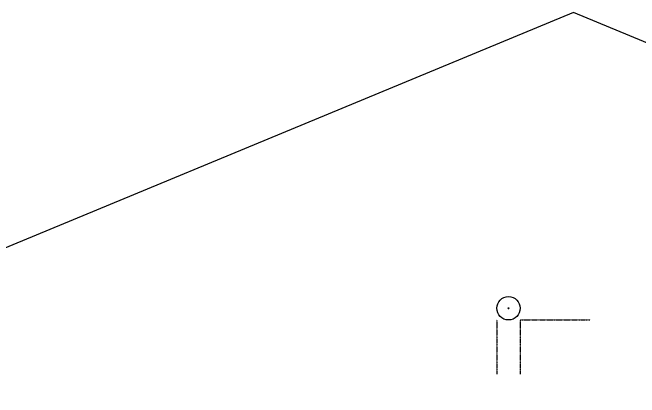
# Model space of a CAD drawing. Header units: millimetres. Extents: x -571543 to 35267, y -84886 to 197746.
# Drawn here: x -416588 to -392367, y 181956 to 196827 of the extents above; entities that cross this region are included whole.
import ezdxf

# ---------------------------------------------------------------- set-up
doc = ezdxf.new("R2010")
doc.units = ezdxf.units.MM
doc.linetypes.add('HIDDEN', pattern=[9.525, 6.35, -3.175])
doc.layers.add('Center Line', color=34, linetype='Continuous', lineweight=15)
doc.layers.add('Pire Line', color=11, linetype='Continuous')
doc.linetypes.add('BATTING', pattern='A,0.00254,-2.54,[134,ltypeshp.shx,S=2.54,R=0,X=-2.54,Y=0],-5.08,[134,ltypeshp.shx,S=2.54,R=180,X=2.54,Y=0],-2.54', length=10.16254)

msp = doc.modelspace()

# ---------------------------------------------------------------- linework, layer by layer
at = {"layer": 'Center Line'}
for p, q in [((-397464.3, 185400), (-397389.3, 185400)), ((-397426.8, 185362.5), (-397426.8, 185437.5))]:
    msp.add_line(p, q, dxfattribs=at)
at = {"layer": 'Pire Line', "linetype": 'HIDDEN', "ltscale": 0.2}
for p, q in [((-397876.8, 184950), (-397876.8, 182850)), ((-396976.8, 184950), (-394276.8, 184950)), ((-396976.8, 184950), (-396976.8, 182850))]:
    msp.add_line(p, q, dxfattribs=at)
at = {"layer": 'Pire Line', "color": 2, "linetype": 'BATTING', "ltscale": 150}
msp.add_lwpolyline([(-352872.4, 154783.7), (-365186.5, 184512.6), (-394915.4, 196826.7), (-424644.3, 184512.6), (-436958.4, 154783.7), (-424644.3, 125054.8), (-394915.4, 112740.7), (-365186.5, 125054.8)], close=True, dxfattribs=at)
at = {"layer": 'Pire Line', "ltscale": 0.25}
msp.add_circle((-397426.8, 185400), 450, dxfattribs=at)

doc.saveas('drawing.dxf')
